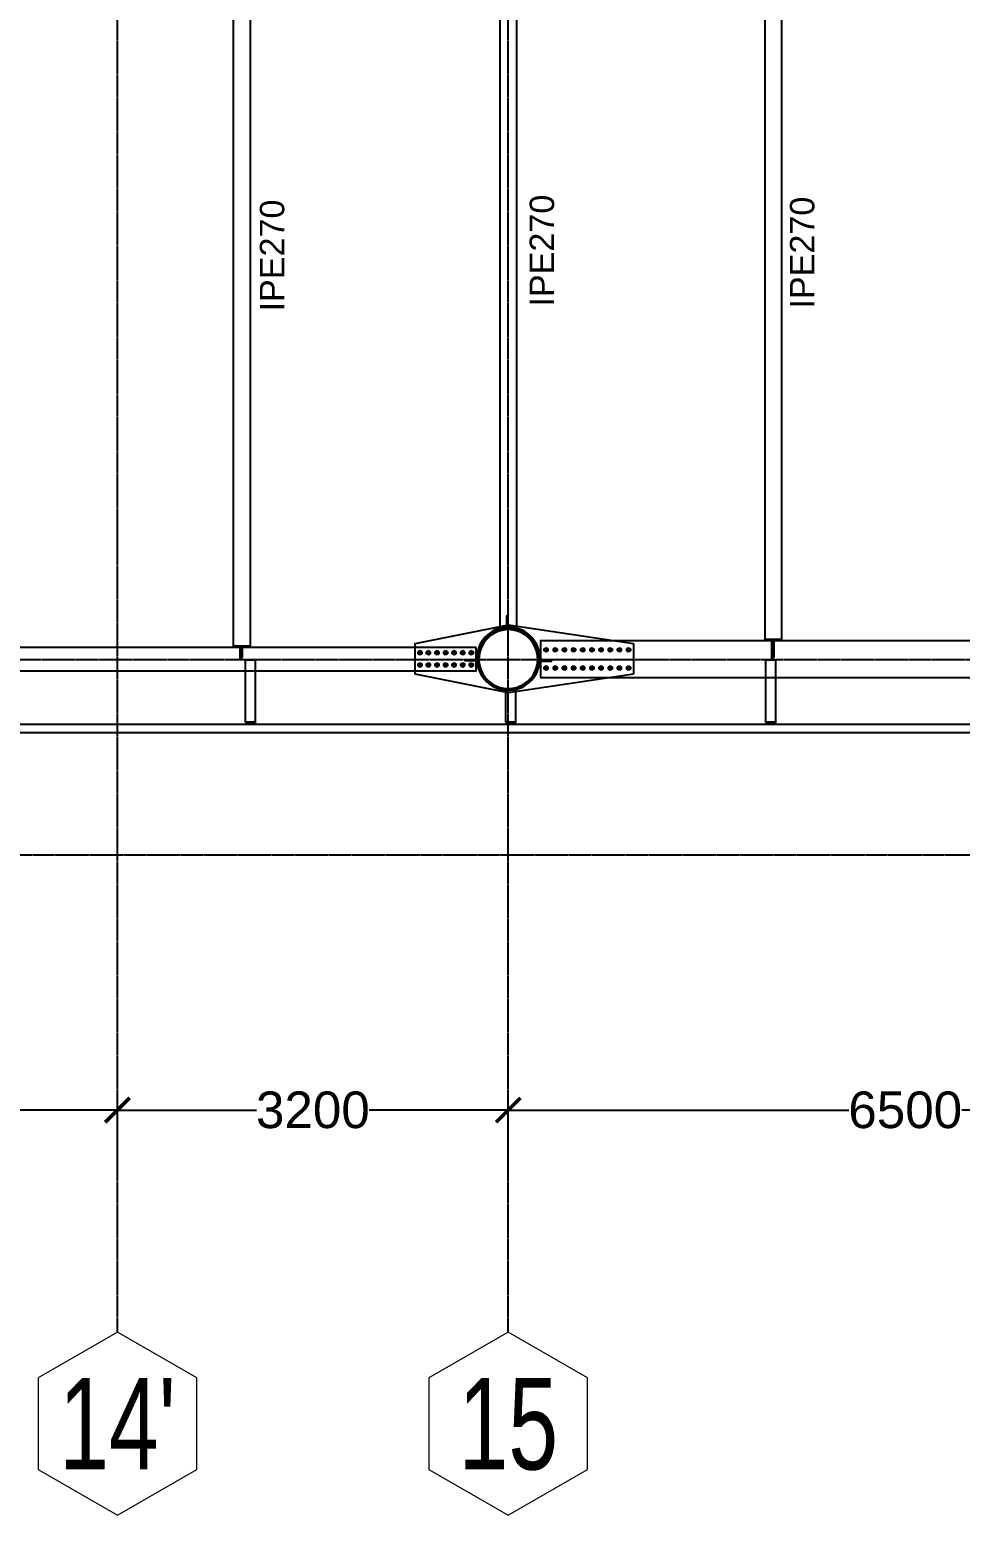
# Model space of a CAD drawing. Header units: millimetres. Extents: x -12345 to 95575, y -11225 to 31862.
# Drawn here: x 72581 to 80201, y -5407 to 6757 of the extents above; entities that cross this region are included whole.
import ezdxf
from ezdxf.enums import TextEntityAlignment as Align

# ---------------------------------------------------------------- set-up
doc = ezdxf.new("R2010")
doc.units = ezdxf.units.MM
doc.header["$LTSCALE"] = 0.95
doc.linetypes.add('DXK_LINE_DOT3', pattern=[5.9187, 2.979, -0.9799, 0.9799, -0.9799])
for name, color, linetype, lineweight in [('0-1', 250, 'Continuous', 5), ('E_COLUMNAS-1', 1, 'Continuous', 25), ('E_TEXTO', 3, 'Continuous', 9), ('E_VIGAS-1', 31, 'Continuous', 25), ('HCB_EJES', 1, 'DXK_LINE_DOT3', 9)]:
    doc.layers.add(name, color=color, linetype=linetype, lineweight=lineweight)
for name, color, linetype in [('COTAS', 8, 'Continuous'), ('HCB-EJES', 1, 'Continuous'), ('HCB-ROTULOS', 2, 'Continuous'), ('HCB_VIGAS', 4, 'Continuous')]:
    doc.layers.add(name, color=color, linetype=linetype)
doc.styles.add('VERDANA', font='arial.ttf')
doc.dimstyles.new('1.125', dxfattribs={"dimscale": 0, "dimtxt": 300, "dimasz": 200, "dimexe": 4, "dimexo": 4, "dimgap": 15, "dimtad": 0, "dimdec": 0, "dimzin": 4, "dimdsep": 46, "dimtxsty": 'VERDANA', "dimblk": 'ARCHTICK', "dimcen": -10, "dimclrd": 256, "dimclrt": 3, "dimadec": 0, "dimazin": 0, "dimtfac": 1, "dimtdec": 0, "dimtmove": 2, "dimatfit": 0, "dimldrblk": 'OBLIQUE', "dimfxl": 0.05, "dimtolj": 1, "dimtzin": 0, "dimarcsym": 0})

# ---------------------------------------------------------------- blocks, each defined once
blk = doc.blocks.new('EST_SFM_VIGA-METALICA-SECCION-C - EST_SFM_VIGA-METALICA-UPN160-1509776-_14_00m_N_E_-NIVEL-4 DOC')
at = {"layer": 'E_VIGAS-1'}
for p, q in [((44.822, 0.047), (-44.831, 0.047)), ((-44.831, -0.018), (44.822, -0.018))]:
    blk.add_line(p, q, dxfattribs=at)
blk = doc.blocks.new('DCTIB_CNI_EST_MOD-1A-FAC_0001_rvt-1-_14_00m_N_E_-NIVEL-4 DOC')
at = {"layer": 'E_VIGAS-1'}
for p, q in [((-8.313, 142.261), (-8.231, 142.261)), ((-8.313, 141.749), (-8.313, 142.261)), ((-8.231, 141.749), (-8.231, 142.261)), ((-4.053, 142.261), (-3.971, 142.261)), ((-4.053, 141.749), (-4.053, 142.261)), ((-3.971, 141.749), (-3.971, 142.261)), ((-6.183, 142.013), (-6.101, 142.013)), ((-6.183, 141.749), (-6.183, 142.013)), ((-6.101, 141.749), (-6.101, 142.013)), ((-8.231, 141.749), (-8.313, 141.749)), ((-8.313, 141.748), (-8.313, 141.749)), ((-8.313, 141.749), (-8.231, 141.749)), ((-8.285, 141.748), (-8.313, 141.748)), ((-8.275, 141.743), (-8.275, 141.748)), ((-8.275, 141.729), (-8.275, 141.743)), ((-8.27, 141.748), (-8.27, 141.743)), ((-8.27, 141.743), (-8.27, 141.729)), ((-8.231, 141.748), (-8.259, 141.748)), ((-8.231, 141.749), (-8.231, 141.748)), ((-6.101, 141.749), (-6.183, 141.749)), ((-6.183, 141.748), (-6.183, 141.749)), ((-6.183, 141.749), (-6.101, 141.749)), ((-6.155, 141.748), (-6.183, 141.748)), ((-6.145, 141.743), (-6.145, 141.748)), ((-6.145, 141.729), (-6.145, 141.743)), ((-6.14, 141.748), (-6.14, 141.743)), ((-6.14, 141.743), (-6.14, 141.729)), ((-6.101, 141.748), (-6.129, 141.748)), ((-6.101, 141.749), (-6.101, 141.748)), ((-3.971, 141.749), (-4.053, 141.749)), ((-4.053, 141.748), (-4.053, 141.749)), ((-4.053, 141.749), (-3.971, 141.749)), ((-4.025, 141.748), (-4.053, 141.748)), ((-4.015, 141.743), (-4.015, 141.748)), ((-4.015, 141.729), (-4.015, 141.743)), ((-4.01, 141.748), (-4.01, 141.743)), ((-4.01, 141.743), (-4.01, 141.729)), ((-3.971, 141.748), (-3.999, 141.748)), ((-3.971, 141.749), (-3.971, 141.748))]:
    blk.add_line(p, q, dxfattribs=at)
for points, knots in [([(-8.285, 141.748), (-8.284, 141.748), (-8.283, 141.748), (-8.28, 141.748), (-8.278, 141.747), (-8.276, 141.747), (-8.275, 141.745), (-8.275, 141.744), (-8.275, 141.743)], [0, 0, 0, 0, 0.142857, 0.285714, 0.428571, 0.571429, 0.785714, 1, 1, 1, 1]), ([(-8.275, 141.743), (-8.275, 141.744), (-8.275, 141.745), (-8.277, 141.747), (-8.278, 141.747), (-8.28, 141.748), (-8.281, 141.748), (-8.282, 141.748), (-8.284, 141.748), (-8.285, 141.748)], [0, 0, 0, 0, 0.285714, 0.428571, 0.571429, 0.678571, 0.732143, 0.785714, 1, 1, 1, 1]), ([(-8.259, 141.748), (-8.26, 141.748), (-8.261, 141.748), (-8.264, 141.748), (-8.266, 141.747), (-8.268, 141.747), (-8.269, 141.745), (-8.27, 141.744), (-8.27, 141.743)], [0, 0, 0, 0, 0.142857, 0.285714, 0.428571, 0.571429, 0.785714, 1, 1, 1, 1]), ([(-8.27, 141.743), (-8.27, 141.744), (-8.269, 141.745), (-8.268, 141.747), (-8.266, 141.747), (-8.265, 141.748), (-8.264, 141.748), (-8.262, 141.748), (-8.26, 141.748), (-8.259, 141.748)], [0, 0, 0, 0, 0.285714, 0.428571, 0.571429, 0.678571, 0.732143, 0.785714, 1, 1, 1, 1]), ([(-6.155, 141.748), (-6.154, 141.748), (-6.153, 141.748), (-6.15, 141.748), (-6.148, 141.747), (-6.146, 141.747), (-6.145, 141.745), (-6.145, 141.744), (-6.145, 141.743)], [0, 0, 0, 0, 0.142857, 0.285714, 0.428571, 0.571429, 0.785714, 1, 1, 1, 1]), ([(-6.145, 141.743), (-6.145, 141.744), (-6.145, 141.745), (-6.147, 141.747), (-6.148, 141.747), (-6.15, 141.748), (-6.151, 141.748), (-6.152, 141.748), (-6.154, 141.748), (-6.155, 141.748)], [0, 0, 0, 0, 0.285714, 0.428571, 0.571429, 0.678571, 0.732143, 0.785714, 1, 1, 1, 1]), ([(-6.129, 141.748), (-6.13, 141.748), (-6.131, 141.748), (-6.134, 141.748), (-6.136, 141.747), (-6.138, 141.747), (-6.139, 141.745), (-6.14, 141.744), (-6.14, 141.743)], [0, 0, 0, 0, 0.142857, 0.285714, 0.428571, 0.571429, 0.785714, 1, 1, 1, 1]), ([(-6.14, 141.743), (-6.14, 141.744), (-6.139, 141.745), (-6.138, 141.747), (-6.136, 141.747), (-6.135, 141.748), (-6.134, 141.748), (-6.132, 141.748), (-6.13, 141.748), (-6.129, 141.748)], [0, 0, 0, 0, 0.285714, 0.428571, 0.571429, 0.678571, 0.732143, 0.785714, 1, 1, 1, 1]), ([(-4.025, 141.748), (-4.024, 141.748), (-4.023, 141.748), (-4.02, 141.748), (-4.018, 141.747), (-4.016, 141.747), (-4.015, 141.745), (-4.015, 141.744), (-4.015, 141.743)], [0, 0, 0, 0, 0.142857, 0.285714, 0.428571, 0.571429, 0.785714, 1, 1, 1, 1]), ([(-4.015, 141.743), (-4.015, 141.744), (-4.015, 141.745), (-4.017, 141.747), (-4.018, 141.747), (-4.02, 141.748), (-4.021, 141.748), (-4.022, 141.748), (-4.024, 141.748), (-4.025, 141.748)], [0, 0, 0, 0, 0.285714, 0.428571, 0.571429, 0.678571, 0.732143, 0.785714, 1, 1, 1, 1]), ([(-3.999, 141.748), (-4, 141.748), (-4.001, 141.748), (-4.004, 141.748), (-4.006, 141.747), (-4.008, 141.747), (-4.009, 141.745), (-4.01, 141.744), (-4.01, 141.743)], [0, 0, 0, 0, 0.142857, 0.285714, 0.428571, 0.571429, 0.785714, 1, 1, 1, 1]), ([(-4.01, 141.743), (-4.01, 141.744), (-4.009, 141.745), (-4.008, 141.747), (-4.006, 141.747), (-4.005, 141.748), (-4.004, 141.748), (-4.002, 141.748), (-4, 141.748), (-3.999, 141.748)], [0, 0, 0, 0, 0.285714, 0.428571, 0.571429, 0.678571, 0.732143, 0.785714, 1, 1, 1, 1])]:
    blk.add_open_spline(points, degree=3, knots=knots, dxfattribs=at)
blk.add_blockref('EST_SFM_VIGA-METALICA-SECCION-C - EST_SFM_VIGA-METALICA-UPN160-1509776-_14_00m_N_E_-NIVEL-4 DOC', (-41.042, 141.682), dxfattribs=at)
blk = doc.blocks.new('EST_SCM_COLUMNA-METALICA-SECCION-CIRCULAR - EST_SCM_COLUMNA-TUBULAR-CIRCULAR_PTEØ_20__e_12_7mm-2797865-_14_00m_N_E_-NIVEL-4 DOC')
at = {"layer": 'E_COLUMNAS-1'}
for radius, start, end in [(0.254, 0, 143.2132), (0.254, 143.2132, 180), (0.241, 147.9156, 180), (0.241, 0, 147.9156), (0.254, 180, 216.787), (0.241, 212.0846, 0), (0.254, 216.787, 0), (0.241, 180, 212.0846)]:
    blk.add_arc((0, 0), radius, start, end, dxfattribs=at)
blk = doc.blocks.new('Part-102891108-3107 - 1511')
at = {"color": 253}
for p, q in [((88519, 11738), (89283, 11892)), ((89283, 11892), (90307, 11739)), ((88519, 11488), (88519, 11738)), ((90307, 11739), (90307, 11489)), ((89283, 11334), (88519, 11488)), ((90307, 11489), (89283, 11334))]:
    blk.add_line(p, q, dxfattribs=at)
for start, end in [(81, 261), (261, 81)]:
    blk.add_arc((89283, 11615), 259, start, end, dxfattribs=at)
blk = doc.blocks.new('Bolt-102891108-3025 - 1511')
at = {"color": 253, "linetype": 'Continuous'}
for p, q in [((89577, 11696), (89592, 11705)), ((89577, 11679), (89577, 11696)), ((89592, 11670), (89577, 11679)), ((89592, 11705), (89607, 11696)), ((89607, 11679), (89592, 11670)), ((89607, 11696), (89607, 11679)), ((89652, 11696), (89667, 11705)), ((89652, 11679), (89652, 11696)), ((89667, 11670), (89652, 11679)), ((89667, 11705), (89682, 11696)), ((89682, 11679), (89667, 11670)), ((89682, 11696), (89682, 11679)), ((89727, 11696), (89742, 11705)), ((89727, 11679), (89727, 11696)), ((89742, 11670), (89727, 11679)), ((89742, 11705), (89757, 11696)), ((89757, 11679), (89742, 11670)), ((89757, 11696), (89757, 11679)), ((89802, 11696), (89817, 11705)), ((89802, 11679), (89802, 11696)), ((89817, 11670), (89802, 11679)), ((89817, 11705), (89832, 11696)), ((89832, 11679), (89817, 11670)), ((89832, 11696), (89832, 11679)), ((89877, 11696), (89892, 11705)), ((89877, 11679), (89877, 11696)), ((89892, 11670), (89877, 11679)), ((89892, 11705), (89907, 11696)), ((89907, 11679), (89892, 11670)), ((89907, 11696), (89907, 11679)), ((89952, 11696), (89967, 11705)), ((89952, 11679), (89952, 11696)), ((89967, 11670), (89952, 11679)), ((89967, 11705), (89982, 11696)), ((89982, 11679), (89967, 11670)), ((89982, 11696), (89982, 11679)), ((90027, 11696), (90042, 11705)), ((90027, 11679), (90027, 11696)), ((90042, 11670), (90027, 11679)), ((90042, 11705), (90057, 11696)), ((90057, 11679), (90042, 11670)), ((90057, 11696), (90057, 11679)), ((90102, 11696), (90117, 11705)), ((90102, 11679), (90102, 11696)), ((90117, 11670), (90102, 11679)), ((90117, 11705), (90132, 11696)), ((90132, 11679), (90117, 11670)), ((90132, 11696), (90132, 11679)), ((90177, 11696), (90192, 11705)), ((90177, 11679), (90177, 11696)), ((90192, 11670), (90177, 11679)), ((90192, 11705), (90207, 11696)), ((90207, 11679), (90192, 11670)), ((90207, 11696), (90207, 11679)), ((90252, 11696), (90267, 11705)), ((90252, 11679), (90252, 11696)), ((90267, 11670), (90252, 11679)), ((90267, 11705), (90282, 11696)), ((90282, 11679), (90267, 11670)), ((90282, 11696), (90282, 11679)), ((89577, 11546), (89592, 11555)), ((89577, 11529), (89577, 11546)), ((89592, 11520), (89577, 11529)), ((89592, 11555), (89607, 11546)), ((89607, 11529), (89592, 11520)), ((89607, 11546), (89607, 11529)), ((89652, 11546), (89667, 11555)), ((89652, 11529), (89652, 11546)), ((89667, 11520), (89652, 11529)), ((89667, 11555), (89682, 11546)), ((89682, 11529), (89667, 11520)), ((89682, 11546), (89682, 11529)), ((89727, 11546), (89742, 11555)), ((89727, 11529), (89727, 11546)), ((89742, 11520), (89727, 11529)), ((89742, 11555), (89757, 11546)), ((89757, 11529), (89742, 11520)), ((89757, 11546), (89757, 11529)), ((89802, 11546), (89817, 11555)), ((89802, 11529), (89802, 11546)), ((89817, 11520), (89802, 11529)), ((89817, 11555), (89832, 11546)), ((89832, 11529), (89817, 11520)), ((89832, 11546), (89832, 11529)), ((89877, 11546), (89892, 11555)), ((89877, 11529), (89877, 11546)), ((89892, 11520), (89877, 11529)), ((89892, 11555), (89907, 11546)), ((89907, 11529), (89892, 11520)), ((89907, 11546), (89907, 11529)), ((89952, 11546), (89967, 11555)), ((89952, 11529), (89952, 11546)), ((89967, 11520), (89952, 11529)), ((89967, 11555), (89982, 11546)), ((89982, 11529), (89967, 11520)), ((89982, 11546), (89982, 11529)), ((90027, 11546), (90042, 11555)), ((90027, 11529), (90027, 11546)), ((90042, 11520), (90027, 11529)), ((90042, 11555), (90057, 11546)), ((90057, 11529), (90042, 11520)), ((90057, 11546), (90057, 11529)), ((90102, 11546), (90117, 11555)), ((90102, 11529), (90102, 11546)), ((90117, 11520), (90102, 11529)), ((90117, 11555), (90132, 11546)), ((90132, 11529), (90117, 11520)), ((90132, 11546), (90132, 11529)), ((90177, 11546), (90192, 11555)), ((90177, 11529), (90177, 11546)), ((90192, 11520), (90177, 11529)), ((90192, 11555), (90207, 11546)), ((90207, 11529), (90192, 11520)), ((90207, 11546), (90207, 11529)), ((90252, 11546), (90267, 11555)), ((90252, 11529), (90252, 11546)), ((90267, 11520), (90252, 11529)), ((90267, 11555), (90282, 11546)), ((90282, 11529), (90267, 11520)), ((90282, 11546), (90282, 11529))]:
    blk.add_line(p, q, dxfattribs=at)
for centre, radius, start, end in [((89592, 11688), 11.5, 18, 198), ((89592, 11688), 11.5, 198, 18), ((89592, 11688), 10, 90, 270), ((89592, 11688), 10, 270, 90), ((89667, 11688), 11.5, 18, 198), ((89667, 11688), 11.5, 198, 18), ((89667, 11688), 10, 90, 270), ((89667, 11688), 10, 270, 90), ((89742, 11688), 11.5, 18, 198), ((89742, 11688), 11.5, 198, 18), ((89742, 11688), 10, 90, 270), ((89742, 11688), 10, 270, 90), ((89817, 11688), 11.5, 18, 198), ((89817, 11688), 11.5, 198, 18), ((89817, 11688), 10, 90, 270), ((89817, 11688), 10, 270, 90), ((89892, 11688), 11.5, 18, 198), ((89892, 11688), 11.5, 198, 18), ((89892, 11688), 10, 90, 270), ((89892, 11688), 10, 270, 90), ((89967, 11688), 11.5, 18, 198), ((89967, 11688), 11.5, 198, 18), ((89967, 11688), 10, 90, 270), ((89967, 11688), 10, 270, 90), ((90042, 11688), 11.5, 18, 198), ((90042, 11688), 11.5, 198, 18), ((90042, 11688), 10, 90, 270), ((90042, 11688), 10, 270, 90), ((90117, 11688), 11.5, 18, 198), ((90117, 11688), 11.5, 198, 18), ((90117, 11688), 10, 90, 270), ((90117, 11688), 10, 270, 90), ((90192, 11688), 11.5, 18, 198), ((90192, 11688), 11.5, 198, 18), ((90192, 11688), 10, 90, 270), ((90192, 11688), 10, 270, 90), ((90267, 11688), 11.5, 18, 198), ((90267, 11688), 11.5, 198, 18), ((90267, 11688), 10, 90, 270), ((90267, 11688), 10, 270, 90), ((89592, 11538), 11.5, 18, 198), ((89592, 11538), 11.5, 198, 18), ((89592, 11538), 10, 90, 270), ((89592, 11538), 10, 270, 90), ((89667, 11538), 11.5, 18, 198), ((89667, 11538), 11.5, 198, 18), ((89667, 11538), 10, 90, 270), ((89667, 11538), 10, 270, 90), ((89742, 11538), 11.5, 18, 198), ((89742, 11538), 11.5, 198, 18), ((89742, 11538), 10, 90, 270), ((89742, 11538), 10, 270, 90), ((89817, 11538), 11.5, 18, 198), ((89817, 11538), 11.5, 198, 18), ((89817, 11538), 10, 90, 270), ((89817, 11538), 10, 270, 90), ((89892, 11538), 11.5, 18, 198), ((89892, 11538), 11.5, 198, 18), ((89892, 11538), 10, 90, 270), ((89892, 11538), 10, 270, 90), ((89967, 11538), 11.5, 18, 198), ((89967, 11538), 11.5, 198, 18), ((89967, 11538), 10, 90, 270), ((89967, 11538), 10, 270, 90), ((90042, 11538), 11.5, 18, 198), ((90042, 11538), 11.5, 198, 18), ((90042, 11538), 10, 90, 270), ((90042, 11538), 10, 270, 90), ((90117, 11538), 11.5, 18, 198), ((90117, 11538), 11.5, 198, 18), ((90117, 11538), 10, 90, 270), ((90117, 11538), 10, 270, 90), ((90192, 11538), 11.5, 18, 198), ((90192, 11538), 11.5, 198, 18), ((90192, 11538), 10, 90, 270), ((90192, 11538), 10, 270, 90), ((90267, 11538), 11.5, 18, 198), ((90267, 11538), 11.5, 198, 18), ((90267, 11538), 10, 90, 270), ((90267, 11538), 10, 270, 90)]:
    blk.add_arc(centre, radius, start, end, dxfattribs=at)
blk = doc.blocks.new('Bolt-102891108-3026 - 1511')
at = {"color": 253, "linetype": 'Continuous'}
for p, q in [((88544, 11672), (88559, 11681)), ((88559, 11681), (88574, 11672)), ((88614, 11672), (88629, 11681)), ((88629, 11681), (88644, 11672)), ((88684, 11672), (88699, 11681)), ((88699, 11681), (88714, 11672)), ((88754, 11672), (88769, 11681)), ((88769, 11681), (88784, 11672)), ((88824, 11672), (88839, 11681)), ((88839, 11681), (88854, 11672)), ((88894, 11672), (88909, 11681)), ((88909, 11681), (88924, 11672)), ((88964, 11672), (88979, 11681)), ((88979, 11681), (88994, 11672)), ((88544, 11655), (88544, 11672)), ((88559, 11646), (88544, 11655)), ((88544, 11572), (88559, 11581)), ((88544, 11555), (88544, 11572)), ((88574, 11655), (88559, 11646)), ((88559, 11581), (88574, 11572)), ((88574, 11672), (88574, 11655)), ((88574, 11572), (88574, 11555)), ((88614, 11655), (88614, 11672)), ((88629, 11646), (88614, 11655)), ((88614, 11572), (88629, 11581)), ((88614, 11555), (88614, 11572)), ((88644, 11655), (88629, 11646)), ((88629, 11581), (88644, 11572)), ((88644, 11672), (88644, 11655)), ((88644, 11572), (88644, 11555)), ((88684, 11655), (88684, 11672)), ((88699, 11646), (88684, 11655)), ((88684, 11572), (88699, 11581)), ((88684, 11555), (88684, 11572)), ((88714, 11655), (88699, 11646)), ((88699, 11581), (88714, 11572)), ((88714, 11672), (88714, 11655)), ((88714, 11572), (88714, 11555)), ((88754, 11655), (88754, 11672)), ((88769, 11646), (88754, 11655)), ((88754, 11572), (88769, 11581)), ((88754, 11555), (88754, 11572)), ((88784, 11655), (88769, 11646)), ((88769, 11581), (88784, 11572)), ((88784, 11672), (88784, 11655)), ((88784, 11572), (88784, 11555)), ((88824, 11655), (88824, 11672)), ((88839, 11646), (88824, 11655)), ((88824, 11572), (88839, 11581)), ((88824, 11555), (88824, 11572)), ((88854, 11655), (88839, 11646)), ((88839, 11581), (88854, 11572)), ((88854, 11672), (88854, 11655)), ((88854, 11572), (88854, 11555)), ((88894, 11655), (88894, 11672)), ((88909, 11646), (88894, 11655)), ((88894, 11572), (88909, 11581)), ((88894, 11555), (88894, 11572)), ((88924, 11655), (88909, 11646)), ((88909, 11581), (88924, 11572)), ((88924, 11672), (88924, 11655)), ((88924, 11572), (88924, 11555)), ((88964, 11655), (88964, 11672)), ((88979, 11646), (88964, 11655)), ((88964, 11572), (88979, 11581)), ((88964, 11555), (88964, 11572)), ((88994, 11655), (88979, 11646)), ((88979, 11581), (88994, 11572)), ((88994, 11672), (88994, 11655)), ((88994, 11572), (88994, 11555)), ((88559, 11546), (88544, 11555)), ((88574, 11555), (88559, 11546)), ((88629, 11546), (88614, 11555)), ((88644, 11555), (88629, 11546)), ((88699, 11546), (88684, 11555)), ((88714, 11555), (88699, 11546)), ((88769, 11546), (88754, 11555)), ((88784, 11555), (88769, 11546)), ((88839, 11546), (88824, 11555)), ((88854, 11555), (88839, 11546)), ((88909, 11546), (88894, 11555)), ((88924, 11555), (88909, 11546)), ((88979, 11546), (88964, 11555)), ((88994, 11555), (88979, 11546))]:
    blk.add_line(p, q, dxfattribs=at)
for centre, radius, start, end in [((88559, 11663), 11.5, 18.0041, 198.0041), ((88559, 11563), 11.5, 18.0041, 198.0041), ((88559, 11663), 11.5, 198.0041, 18.0041), ((88559, 11563), 11.5, 198.0041, 18.0041), ((88559, 11663), 10, 90.0041, 270.0041), ((88559, 11563), 10, 90.0041, 270.0041), ((88559, 11663), 10, 270.0041, 90.0041), ((88559, 11563), 10, 270.0041, 90.0041), ((88629, 11663), 11.5, 18.0041, 198.0041), ((88629, 11563), 11.5, 18.0041, 198.0041), ((88629, 11663), 11.5, 198.0041, 18.0041), ((88629, 11563), 11.5, 198.0041, 18.0041), ((88629, 11663), 10, 90.0041, 270.0041), ((88629, 11563), 10, 90.0041, 270.0041), ((88629, 11663), 10, 270.0041, 90.0041), ((88629, 11563), 10, 270.0041, 90.0041), ((88699, 11663), 11.5, 18.0041, 198.0041), ((88699, 11563), 11.5, 18.0041, 198.0041), ((88699, 11663), 11.5, 198.0041, 18.0041), ((88699, 11563), 11.5, 198.0041, 18.0041), ((88699, 11663), 10, 90.0041, 270.0041), ((88699, 11563), 10, 90.0041, 270.0041), ((88699, 11663), 10, 270.0041, 90.0041), ((88699, 11563), 10, 270.0041, 90.0041), ((88769, 11663), 11.5, 18.0041, 198.0041), ((88769, 11563), 11.5, 18.0041, 198.0041), ((88769, 11663), 11.5, 198.0041, 18.0041), ((88769, 11563), 11.5, 198.0041, 18.0041), ((88769, 11663), 10, 90.0041, 270.0041), ((88769, 11563), 10, 90.0041, 270.0041), ((88769, 11663), 10, 270.0041, 90.0041), ((88769, 11563), 10, 270.0041, 90.0041), ((88839, 11663), 11.5, 18.0041, 198.0041), ((88839, 11563), 11.5, 18.0041, 198.0041), ((88839, 11663), 11.5, 198.0041, 18.0041), ((88839, 11563), 11.5, 198.0041, 18.0041), ((88839, 11663), 10, 90.0041, 270.0041), ((88839, 11563), 10, 90.0041, 270.0041), ((88839, 11663), 10, 270.0041, 90.0041), ((88839, 11563), 10, 270.0041, 90.0041), ((88909, 11663), 11.5, 18.0041, 198.0041), ((88909, 11563), 11.5, 18.0041, 198.0041), ((88909, 11663), 11.5, 198.0041, 18.0041), ((88909, 11563), 11.5, 198.0041, 18.0041), ((88909, 11663), 10, 90.0041, 270.0041), ((88909, 11563), 10, 90.0041, 270.0041), ((88909, 11663), 10, 270.0041, 90.0041), ((88909, 11563), 10, 270.0041, 90.0041), ((88979, 11663), 11.5, 18.0041, 198.0041), ((88979, 11563), 11.5, 18.0041, 198.0041), ((88979, 11663), 11.5, 198.0041, 18.0041), ((88979, 11563), 11.5, 198.0041, 18.0041), ((88979, 11663), 10, 90.0041, 270.0041), ((88979, 11563), 10, 90.0041, 270.0041), ((88979, 11663), 10, 270.0041, 90.0041), ((88979, 11563), 10, 270.0041, 90.0041)]:
    blk.add_arc(centre, radius, start, end, dxfattribs=at)
blk = doc.blocks.new('_ArchTick')
at = {"color": 0, "linetype": 'ByBlock', "const_width": 0.15}
blk.add_lwpolyline([(-0.5, -0.5), (0.5, 0.5)], dxfattribs=at)
blk = doc.blocks.new('*D198')
at = {"layer": 'COTAS', "color": 0, "lineweight": -2, "transparency": 16777216}
for p, q in [((68000, -2507), (68000, -2085)), ((73300, -2507), (73300, -2085))]:
    blk.add_line(p, q, dxfattribs=at)
at = {"layer": 'COTAS', "lineweight": -2, "transparency": 16777216}
for p, q in [((68000, -2089), (70188, -2089)), ((73300, -2089), (71112, -2089))]:
    blk.add_line(p, q, dxfattribs=at)
at = {"layer": 'Defpoints', "color": 0, "transparency": 16777216}
for p in [(68000, -2089), (68000, -2511), (73300, -2511)]:
    blk.add_point(p, dxfattribs=at)
at = {"layer": 'COTAS', "lineweight": -2, "transparency": 16777216, "xscale": 200, "yscale": 200, "zscale": 200, "rotation": 180}
blk.add_blockref('_ArchTick', (68000, -2089), dxfattribs=at)
at = {"layer": 'COTAS', "lineweight": -2, "transparency": 16777216, "xscale": 200, "yscale": 200, "zscale": 200}
blk.add_blockref('_ArchTick', (73300, -2089), dxfattribs=at)
at = {"layer": 'COTAS', "color": 3, "transparency": 16777216, "insert": (70650, -2089), "char_height": 300, "attachment_point": 5, "style": 'VERDANA'}
blk.add_mtext('\\A1;5300', dxfattribs=at)
blk = doc.blocks.new('_Oblique')
at = {"color": 0, "linetype": 'ByBlock', "lineweight": -2}
blk.add_line((-0.5, -0.5), (0.5, 0.5), dxfattribs=at)
blk = doc.blocks.new('*D199')
at = {"layer": 'COTAS', "color": 0, "lineweight": -2, "transparency": 16777216}
for p, q in [((76500, -2507), (76500, -2085)), ((83000, -2507), (83000, -2085))]:
    blk.add_line(p, q, dxfattribs=at)
at = {"layer": 'COTAS', "lineweight": -2, "transparency": 16777216}
for p, q in [((76500, -2089), (79287, -2089)), ((83000, -2089), (80213, -2089))]:
    blk.add_line(p, q, dxfattribs=at)
at = {"layer": 'Defpoints', "color": 0, "transparency": 16777216}
for p in [(76500, -2089), (76500, -2511), (83000, -2511)]:
    blk.add_point(p, dxfattribs=at)
at = {"layer": 'COTAS', "lineweight": -2, "transparency": 16777216, "xscale": 200, "yscale": 200, "zscale": 200, "rotation": 180}
blk.add_blockref('_ArchTick', (76500, -2089), dxfattribs=at)
at = {"layer": 'COTAS', "lineweight": -2, "transparency": 16777216, "xscale": 200, "yscale": 200, "zscale": 200}
blk.add_blockref('_ArchTick', (83000, -2089), dxfattribs=at)
at = {"layer": 'COTAS', "color": 3, "transparency": 16777216, "insert": (79750, -2089), "char_height": 300, "attachment_point": 5, "style": 'VERDANA'}
blk.add_mtext('\\A1;6500', dxfattribs=at)
blk = doc.blocks.new('*D205')
at = {"layer": 'COTAS', "color": 0, "lineweight": -2, "transparency": 16777216}
for p, q in [((73300, -2507), (73300, -2085)), ((76500, -2507), (76500, -2085))]:
    blk.add_line(p, q, dxfattribs=at)
at = {"layer": 'COTAS', "lineweight": -2, "transparency": 16777216}
for p, q in [((73300, -2089), (74438, -2089)), ((76500, -2089), (75362, -2089))]:
    blk.add_line(p, q, dxfattribs=at)
at = {"layer": 'Defpoints', "color": 0, "transparency": 16777216}
for p in [(76500, -2089), (73300, -2511), (76500, -2511)]:
    blk.add_point(p, dxfattribs=at)
at = {"layer": 'COTAS', "lineweight": -2, "transparency": 16777216, "xscale": 200, "yscale": 200, "zscale": 200, "rotation": 180}
blk.add_blockref('_ArchTick', (73300, -2089), dxfattribs=at)
at = {"layer": 'COTAS', "lineweight": -2, "transparency": 16777216, "xscale": 200, "yscale": 200, "zscale": 200}
blk.add_blockref('_ArchTick', (76500, -2089), dxfattribs=at)
at = {"layer": 'COTAS', "color": 3, "transparency": 16777216, "insert": (74900, -2089), "char_height": 300, "attachment_point": 5, "style": 'VERDANA'}
blk.add_mtext('\\A1;3200', dxfattribs=at)

msp = doc.modelspace()

# ---------------------------------------------------------------- linework, layer by layer
at = {"layer": 'HCB-EJES', "linetype": 'DXK_LINE_DOT3'}
for p, q in [((73300, -3906.8), (73300, 29407)), ((76500, -3906.8), (76500, 29407)), ((-6888.4, 1600), (90118.8, 1600)), ((-10844.5, 0), (94075, 0))]:
    msp.add_line(p, q, dxfattribs=at)
at = {"layer": 'HCB_EJES', "color": 40, "linetype": 'ByBlock', "true_color": 0xf8d731}
for points in [[(72650.5, -5031.8), (73300, -5406.8), (73949.5, -5031.8), (73949.5, -4281.8), (73300, -3906.8), (72650.5, -4281.8)], [(75850.5, -5031.8), (76500, -5406.8), (77149.5, -5031.8), (77149.5, -4281.8), (76500, -3906.8), (75850.5, -4281.8)]]:
    msp.add_lwpolyline(points, close=True, dxfattribs=at)
at = {"layer": 'HCB_VIGAS'}
for points in [[(74251.1, 1708.4), (74251.1, 7960.2), (74386.1, 7960.2), (74386.1, 1708.4)], [(76432.5, 1867.4), (76432.5, 7960.2), (76567.5, 7960.2), (76567.5, 1867.4)], [(78602.5, 1763.4), (78602.5, 7960.2), (78737.5, 7960.2), (78737.5, 1763.4)], [(76496.7, 1957.2), (76496.7, 1857.2), (76486.7, 1857.2), (76486.7, 1957.2)], [(74315, 1708.4), (74322.1, 1708.4), (74322.1, 1618.1), (74315, 1618.1)], [(84867, 1753.4), (76764, 1753.4), (76764, 1453.4), (84867, 1453.4)], [(78656.5, 1753.4), (78666.5, 1753.4), (78666.5, 1609.4), (78656.5, 1609.4)], [(78666.5, 1763.4), (78673.6, 1763.4), (78673.6, 1619.4), (78666.5, 1619.4)], [(76236, 1698.4), (68135, 1698.4), (68135, 1508.4), (76236, 1508.4)], [(74305, 1698.4), (74315, 1698.4), (74315, 1608.1), (74305, 1608.1)], [(76146, 1598.7), (76246, 1598.7), (76246, 1588.7), (76146, 1588.7)], [(76853.9, 1597.6), (76753.9, 1597.6), (76753.9, 1587.6), (76853.9, 1587.6)]]:
    msp.add_lwpolyline(points, close=True, dxfattribs=at)

# ---------------------------------------------------------------- block references
for name in ['Part-102891108-3107 - 1511', 'Bolt-102891108-3026 - 1511', 'Bolt-102891108-3025 - 1511']:
    msp.add_blockref(name, (-12782.5, -10008.1))
at = {"layer": '0-1', "xscale": 1000.000000001395, "yscale": 1000.000000001395, "zscale": 1000.000000001395}
msp.add_blockref('DCTIB_CNI_EST_MOD-1A-FAC_0001_rvt-1-_14_00m_N_E_-NIVEL-4 DOC', (82662.1, -140662.4), dxfattribs=at)
at = {"layer": 'E_COLUMNAS-1', "xscale": 999.99999999998, "yscale": 999.99999999998, "zscale": 999.99999999998, "rotation": 89.9999999999999}
msp.add_blockref('EST_SCM_COLUMNA-METALICA-SECCION-CIRCULAR - EST_SCM_COLUMNA-TUBULAR-CIRCULAR_PTEØ_20__e_12_7mm-2797865-_14_00m_N_E_-NIVEL-4 DOC', (76500, 1603.4), dxfattribs=at)

# ---------------------------------------------------------------- texts
at = {"layer": 'E_TEXTO', "style": 'VERDANA'}
for p in [(74665.7, 4907.7), (76874.9, 4947.6), (79005.8, 4931.2)]:
    msp.add_text('IPE270', height=200, rotation=90, dxfattribs=at).set_placement(p, align=Align.CENTER)
at = {"layer": 'HCB-ROTULOS', "color": 4, "style": 'VERDANA', "width": 0.7}
for s, p in [("14'", (73300, -4656.8)), ('15', (76500, -4656.8))]:
    msp.add_text(s, height=750, dxfattribs=at).set_placement(p, align=Align.MIDDLE_CENTER)

# ---------------------------------------------------------------- dimensions: what is measured, and where the dimension line sits
at = {"layer": 'COTAS'}
for base, p1, p2, picture, middle in [((68000, -2089.1), (73300, -2511.2), (68000, -2511.2), '*D198', (70650, -2089.1)), ((76500, -2089.1), (83000, -2511.2), (76500, -2511.2), '*D199', (79750, -2089.1))]:
    dim = msp.add_linear_dim(base=base, p1=p1, p2=p2, dimstyle='1.125', override={"dimscale": 1}, dxfattribs=at)
    dim.commit()
    dim.dimension.update_dxf_attribs({"geometry": picture, "text_midpoint": middle})
dim = msp.add_linear_dim(base=(76500, -2089.1), p1=(73300, -2511.2), p2=(76500, -2511.2), angle=180, dimstyle='1.125', override={"dimscale": 1}, dxfattribs=at)
dim.commit()
dim.dimension.update_dxf_attribs({"geometry": '*D205', "text_midpoint": (74900, -2089.1)})

doc.saveas('drawing.dxf')
